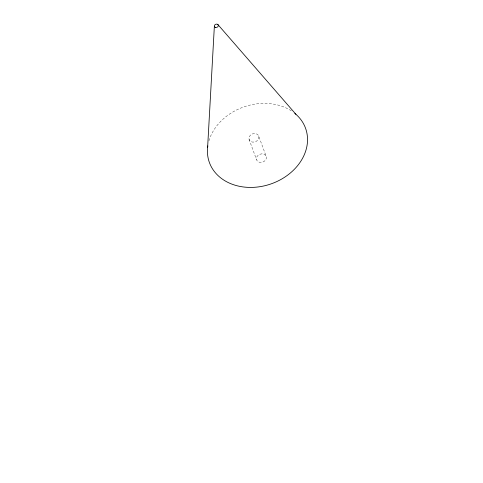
<?xml version="1.0" encoding="UTF-8"?>
<svg xmlns="http://www.w3.org/2000/svg" width="483" height="483" viewBox="0 0 483 483"><rect width="100%" height="100%" fill="white"/><g stroke="black" fill="none" stroke-linecap="round" stroke-linejoin="round"><path stroke-width="0.36" stroke-dasharray="2.42 1.81" d="M258.828 136.441A5.108 4.19 -20.2 0 1 252.337 142.068A5.108 4.19 -20.2 0 1 250.605 135.005A5.108 4.19 -20.2 0 1 258.828 136.441L266.314 156.746A5.108 4.19 -20.2 0 1 259.824 162.373A5.108 4.19 -20.2 0 1 258.091 155.309A5.108 4.19 -20.2 0 1 266.314 156.746M249.017 139.237L256.503 159.541M208.946 140.794A51.041 40.826 -19 0 1 291.406 110.885"/><path stroke-width="0.72" d="M207.624 147.387L214.361 26.305M217.875 24.548L295.922 114.308M294.859 113.402A51.041 40.826 -19 0 1 272.34 183.437A51.041 40.826 -19 0 1 207.811 145.932M215.641 27.44A2.047 1.636 -19 0 0 218.31 25.285A2.047 1.636 -19 0 0 215.05 24.663A2.047 1.636 -19 0 0 215.641 27.44"/></g></svg>
